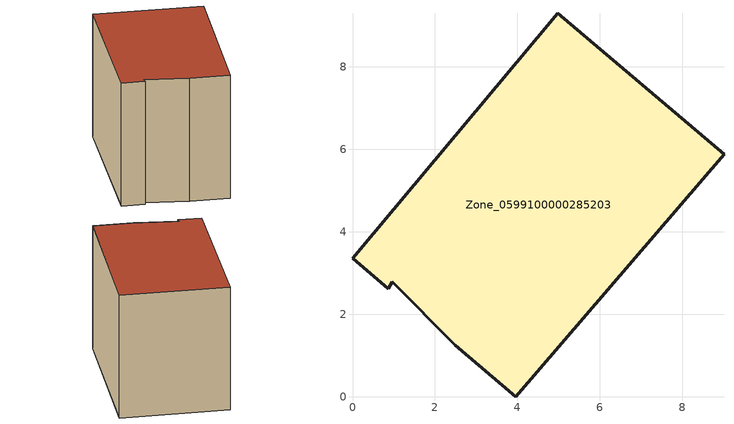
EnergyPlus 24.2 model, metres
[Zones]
Zone_0599100000285203
 floor ground (C_G): 3.96,0 2.49,1.25 0.96,2.79 0.87,2.62 0,3.36 4.98,9.3 9.01,5.88 z0
 wall outside (C_F): 3.96,0 9.01,5.88 4.98,9.3 0,3.36 0.87,2.62 0.96,2.79 2.49,1.25 3.96,0 z0:6.38
 roof outside (C_R): 2.49,1.25 3.96,0 9.01,5.88 4.98,9.3 0,3.36 0.87,2.62 0.96,2.79 z6.38
[BUILDING]
Pand.0599100000285203: North Axis=0; Terrain=City; Loads Convergence Tolerance Value=0.04; Temperature Convergence Tolerance Value=0.4; Solar Distribution=FullExterior; Maximum Number of Warmup Days=25; Minimum Number of Warmup Days=1
[Site:Location]
Rotterdam.The.Hague.AP_ZH_NLD Design_Conditions: Latitude=51.96; Longitude=4.45; Time Zone=1; Elevation=-4.5
[SITE:GROUNDTEMPERATURE:BUILDINGSURFACE]
18, 18, 18, 18, 18, 18, 18, 18, 18, 18, 18, 18
[MATERIAL] Thermal Absorptance=0.9; Solar Absorptance=0.7; Visible Absorptance=0.7
Name | Roughness | Thickness | Conductivity | Density | Specific Heat
G.TI.1946 | MediumSmooth | 0.15 | 1 | 540 | 1210
F.TI.1946 | Rough | 0.3 | 0.857143 | 1920 | 840
R.TI.1946 | MediumRough | 0.2 | 0.1 | 1500 | 1000
[CONSTRUCTION]
C_G: G.TI.1946
C_F: F.TI.1946
C_R: R.TI.1946
[ZONE]
Zone_0599100000285203: Type=1; Multiplier=1; Ceiling Height=Autocalculate; Volume=Autocalculate; Floor Area=autocalculate; Part of Total Floor Area=Yes
[ZONEINFILTRATION:DESIGNFLOWRATE]
Infil_Zone_0599100000285203: Zone or ZoneList or Space or SpaceList=Zone_0599100000285203; Schedule=AlwaysOn; Design Flow Rate Calculation Method=Flow/Area; Flow Rate per Floor Area=0.003; Constant Term Coefficient=1; Temperature Term Coefficient=0; Velocity Term Coefficient=0; Velocity Squared Term Coefficient=0
[HVACTEMPLATE:ZONE:IDEALLOADSAIRSYSTEM]
Zone_0599100000285203: Maximum Heating Supply Air Temperature=50; Minimum Cooling Supply Air Temperature=13; Maximum Heating Supply Air Humidity Ratio=0.0156; Minimum Cooling Supply Air Humidity Ratio=0.0077; Heating Limit=NoLimit; Cooling Limit=NoLimit; Dehumidification Control Type=ConstantSensibleHeatRatio; Cooling Sensible Heat Ratio=0.7; Dehumidification Setpoint=60; Humidification Control Type=None; Humidification Setpoint=30; Outdoor Air Method=None; Outdoor Air Flow Rate per Person=0.00944; Outdoor Air Flow Rate per Zone Floor Area=0; Outdoor Air Flow Rate per Zone=0; Demand Controlled Ventilation Type=None; Outdoor Air Economizer Type=NoEconomizer; Heat Recovery Type=None; Sensible Heat Recovery Effectiveness=0.7; Latent Heat Recovery Effectiveness=0.65
[ZONECONTROL:THERMOSTAT]
ThermostatControl_Zone_0599100000285203: Zone or ZoneList=Zone_0599100000285203; Control Type Schedule=DualSetpointControlType; Control 1=Thermostat_Zone_0599100000285203; Temperature Difference Between Cutout And Setpoint=0
[THERMOSTATSETPOINT:DUALSETPOINT]
Thermostat_Zone_0599100000285203: Heating Setpoint Temperature Schedule=HeatingSetpoint_Zone_0599100000285203; Cooling Setpoint Temperature Schedule=CoolingSetpoint_Zone_0599100000285203
[SCHEDULE:COMPACT]
HeatingSetpoint_Zone_0599100000285203: Through: 12/31, For: AllDays, Until: 24:00, 21
CoolingSetpoint_Zone_0599100000285203: Through: 12/31, For: AllDays, Until: 24:00, 24
DualSetpointControlType: Through: 12/31, For: AllDays, Until: 24:00, 4
AlwaysOn: Through: 12/31, For: AllDays, Until: 24:00, 1
